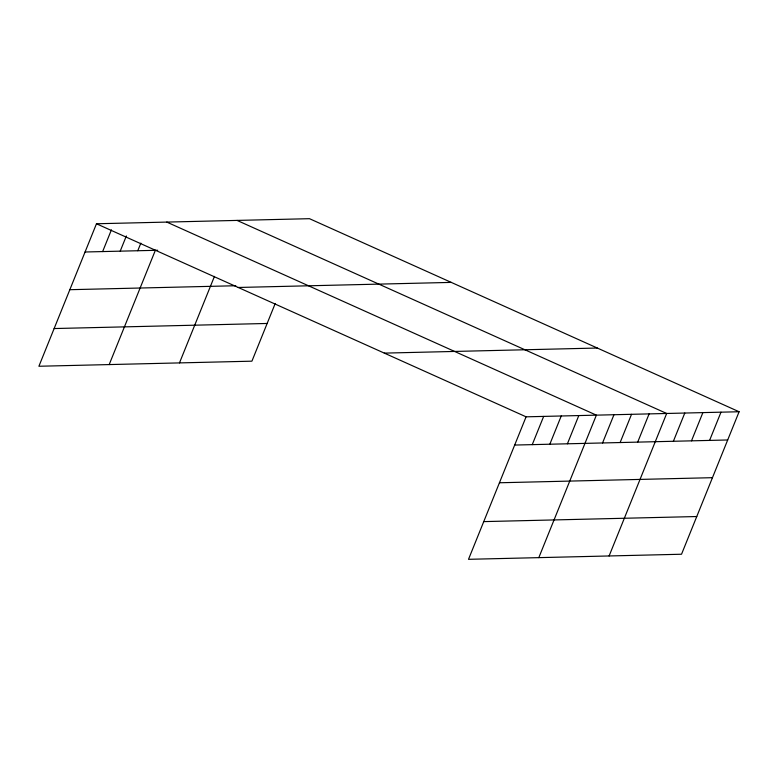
<?xml version="1.0" encoding="UTF-8"?>
<svg xmlns="http://www.w3.org/2000/svg" width="778" height="778" viewBox="0 0 778 778"><rect width="100%" height="100%" fill="white"/><g stroke="black" fill="none" stroke-linecap="round" stroke-linejoin="round"><path stroke-width="1.17" d="M739.1 411.747L526.084 416.823L468.512 559.314L681.528 554.237L739.1 411.747L309.488 218.686L96.472 223.763L38.9 366.253L251.916 361.177L275.218 303.488M102.638 251.576L111.41 229.86M120.211 251.148L126.357 235.948M137.784 250.73L140.857 243.135M109.192 364.581L155.357 250.312M179.485 362.898L214.456 276.365M532.249 444.637L543.657 416.405M549.832 444.219L561.23 415.987M567.405 443.8L578.803 415.569M538.814 557.641L596.376 415.151L166.764 222.08M602.551 442.964L613.959 414.732M620.124 442.546L631.532 414.314M637.697 442.128L649.105 413.896M609.106 555.969L666.678 413.478L237.057 220.407M673.378 441.272L684.786 413.04M691.486 440.844L702.884 412.612M709.585 440.406L720.992 412.184M85.065 251.994L157.701 250.263M69.826 289.698L235.773 285.74M238.243 287.471L451.259 282.395M54.139 328.549L267.146 323.463M384.313 353.115L597.329 348.038M514.676 445.055L727.693 439.978M499.447 482.768L712.463 477.682M483.751 521.61L696.767 516.534M96.472 223.763L526.084 416.823"/></g></svg>
